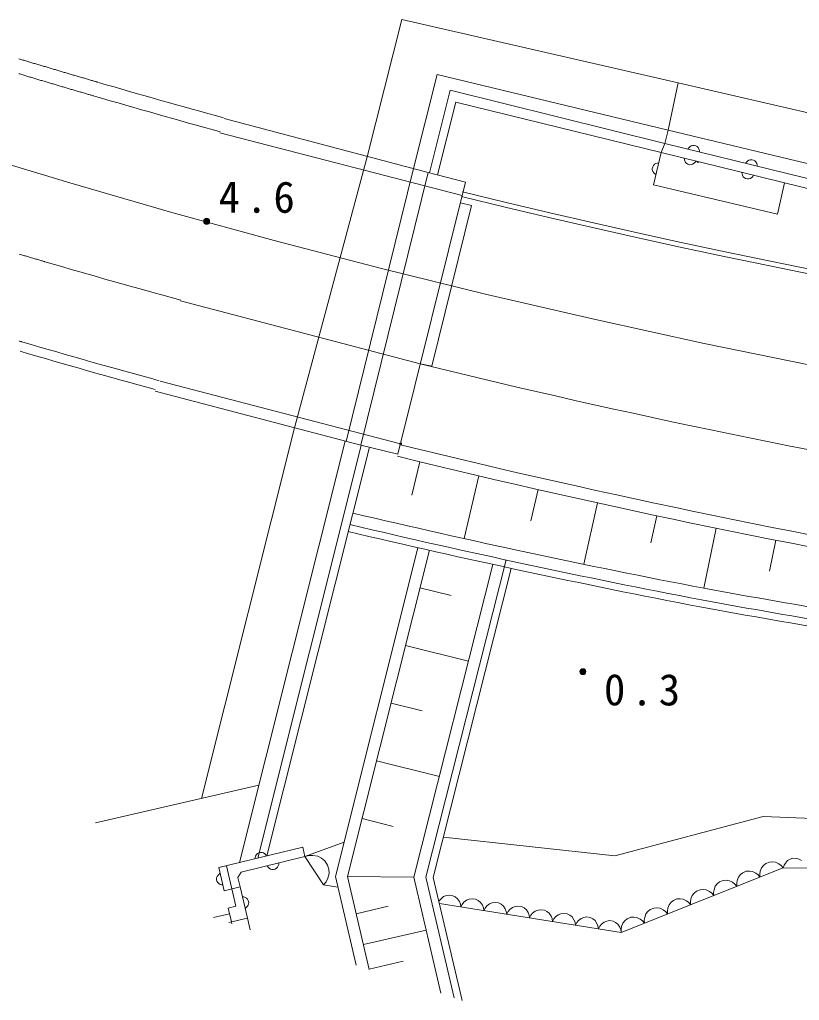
# Model space of a CAD drawing. Units: millimetres, scale not verified. Extents: x 40000 to 680000, y 20000 to 380000.
# Drawn here: x 398589 to 431305, y 244164 to 285323 of the extents above; entities that cross this region are included whole.
import ezdxf

# ---------------------------------------------------------------- set-up
doc = ezdxf.new("R2010")
doc.units = ezdxf.units.MM
doc.header["$LTSCALE"] = 1000
doc.linetypes.add('CHAIN', pattern=[18.5, 12, -1.5, 3.5, -1.5])
for name, color, linetype, lineweight in [('M-BGD', 7, 'Continuous', 13), ('M-BMK', 2, 'CHAIN', 13), ('M-STR-STR1', 1, 'Continuous', 13), ('M-STR-STRC', 7, 'Continuous', 13)]:
    doc.layers.add(name, color=color, linetype=linetype, lineweight=lineweight)
doc.styles.add('ＭＳ ゴシック', font='')
doc.styles.get('ＭＳ ゴシック').set_extended_font_data('MS Gothic')

msp = doc.modelspace()

# ---------------------------------------------------------------- linework, layer by layer
at = {"layer": 'M-BGD'}
for p, q in [((414622, 285323), (413177, 279559)), ((426225, 282663), (414622, 285323)), ((416103, 283021), (415114, 279074)), ((425799, 280690), (416103, 283021)), ((416657, 282357), (415789, 278896)), ((425662, 280131), (416657, 282357)), ((426225, 282663), (425799, 280690)), ((445389, 278270), (426225, 282663)), ((416892, 281858), (416127, 278808)), ((416892, 281859), (425507, 279742)), ((425662, 280131), (425799, 280690)), ((435453, 278370), (425799, 280690)), ((425507, 279742), (425662, 280131)), ((435346, 277737), (425662, 280131)), ((426631, 279892), (426664, 279943)), ((426664, 279943), (426705, 279983)), ((426705, 279983), (426764, 280024)), ((426764, 280024), (426824, 280040)), ((426824, 280040), (426885, 280043)), ((426885, 280043), (426960, 280025)), ((426960, 280025), (427013, 279994)), ((427013, 279994), (427059, 279951)), ((427059, 279951), (427093, 279887)), ((427093, 279887), (427111, 279832)), ((410123, 268192), (413177, 279559)), ((425507, 279742), (425180, 278387)), ((425507, 279742), (435188, 277363)), ((426479, 279444), (426475, 279504)), ((427111, 279832), (427115, 279772)), ((412286, 267623), (415114, 279074)), ((425132, 279076), (425150, 279151)), ((425135, 279015), (425132, 279076)), ((425150, 279151), (425181, 279204)), ((425181, 279204), (425223, 279250)), ((425223, 279250), (425288, 279285)), ((425288, 279285), (425342, 279302)), ((425342, 279302), (425402, 279307)), ((426497, 279390), (426479, 279444)), ((426531, 279325), (426497, 279390)), ((426577, 279283), (426531, 279325)), ((426630, 279252), (426577, 279283)), ((426705, 279233), (426630, 279252)), ((426766, 279236), (426705, 279233)), ((426827, 279252), (426766, 279236)), ((426886, 279294), (426827, 279252)), ((426927, 279334), (426886, 279294)), ((426960, 279385), (426927, 279334)), ((429052, 279293), (429085, 279344)), ((429085, 279344), (429126, 279384)), ((429126, 279384), (429185, 279426)), ((429185, 279426), (429245, 279442)), ((429245, 279442), (429306, 279445)), ((429306, 279445), (429381, 279426)), ((429381, 279426), (429434, 279395)), ((429434, 279395), (429480, 279353)), ((429480, 279353), (429514, 279288)), ((429514, 279288), (429532, 279234)), ((429532, 279234), (429536, 279174)), ((412904, 267459), (415732, 278911)), ((425151, 278954), (425135, 279015)), ((425193, 278895), (425151, 278954)), ((425234, 278855), (425193, 278895)), ((425285, 278822), (425234, 278855)), ((428900, 278849), (428895, 278909)), ((428917, 278795), (428900, 278849)), ((428951, 278730), (428917, 278795)), ((428998, 278688), (428951, 278730)), ((429050, 278657), (428998, 278688)), ((429125, 278638), (429050, 278657)), ((429247, 278657), (429187, 278641)), ((429306, 278699), (429247, 278657)), ((429347, 278739), (429306, 278699)), ((429380, 278790), (429347, 278739)), ((430383, 277163), (425180, 278387)), ((429187, 278641), (429125, 278638)), ((430383, 277163), (430684, 278470)), ((415884, 270782), (417550, 277528)), ((417550, 277528), (417084, 277628)), ((410123, 268192), (406227, 252643)), ((412247, 267633), (407816, 249946)), ((412923, 267455), (408582, 250132)), ((413263, 267374), (408966, 250224)), ((415379, 266769), (415039, 265371)), ((417858, 266176), (417238, 263543)), ((420341, 265601), (420042, 264290)), ((422828, 265043), (422260, 262465)), ((425319, 264503), (425077, 263369)), ((427814, 263981), (427295, 261459)), ((430312, 263477), (430055, 262177)), ((415294, 263162), (411836, 249360)), ((415781, 263052), (412350, 249356)), ((418999, 262646), (415636, 249329)), ((418438, 262462), (415122, 249334)), ((419219, 262292), (415944, 249326)), ((415387, 261477), (416694, 261150)), ((414780, 259057), (417421, 258395)), ((414174, 256636), (415481, 256309)), ((413567, 254216), (416208, 253554)), ((401773, 251612), (408631, 253199)), ((412961, 251795), (414268, 251467)), ((423562, 250231), (429785, 251887)), ((429785, 251887), (438289, 251513)), ((410562, 250200), (412199, 250808)), ((423562, 250231), (416370, 251012)), ((410466, 250588), (406952, 249737)), ((408490, 250218), (408523, 250283)), ((408523, 250283), (408569, 250325)), ((408569, 250325), (408622, 250356)), ((408622, 250356), (408697, 250374)), ((408697, 250374), (408759, 250371)), ((408759, 250371), (408819, 250354)), ((408819, 250354), (408879, 250313)), ((408879, 250313), (408920, 250272)), ((408920, 250272), (408951, 250221)), ((410562, 250200), (410466, 250588)), ((410891, 250248), (410730, 250241)), ((411097, 250217), (410891, 250248)), ((407885, 249540), (410562, 250200)), ((408466, 250103), (408472, 250164)), ((408472, 250164), (408490, 250218)), ((409460, 249869), (409443, 249815)), ((409466, 249930), (409460, 249869)), ((410730, 250241), (410562, 250200)), ((411337, 249007), (410562, 250200)), ((411254, 250133), (411097, 250217)), ((411390, 250022), (411254, 250133)), ((411510, 249837), (411390, 250022)), ((411556, 249668), (411510, 249837)), ((429899, 249908), (429799, 249826)), ((430049, 249968), (429899, 249908)), ((430178, 249977), (430049, 249968)), ((430307, 249961), (430178, 249977)), ((430445, 249892), (430307, 249961)), ((430540, 249820), (430445, 249892)), ((430717, 249928), (430661, 249834)), ((430812, 250033), (430717, 249928)), ((430918, 250090), (430812, 250033)), ((431032, 250126), (430918, 250090)), ((431181, 250124), (431032, 250126)), ((431294, 250087), (431181, 250124)), ((431400, 250029), (431294, 250087)), ((406873, 249364), (406915, 249424)), ((406915, 249424), (406956, 249464)), ((406952, 249737), (407176, 248768)), ((406956, 249464), (407007, 249496)), ((407268, 249813), (407667, 248115)), ((407750, 249314), (407885, 249540)), ((409013, 249759), (408981, 249810)), ((409054, 249719), (409013, 249759)), ((409114, 249677), (409054, 249719)), ((409175, 249661), (409114, 249677)), ((409236, 249658), (409175, 249661)), ((409311, 249677), (409236, 249658)), ((409364, 249708), (409311, 249677)), ((409410, 249750), (409364, 249708)), ((409443, 249815), (409410, 249750)), ((411514, 249288), (411570, 249490)), ((411570, 249490), (411556, 249668)), ((430621, 249723), (423832, 247019)), ((428830, 249440), (428746, 249339)), ((428929, 249521), (428830, 249440)), ((429079, 249581), (428929, 249521)), ((429208, 249590), (429079, 249581)), ((429338, 249575), (429208, 249590)), ((429475, 249506), (429338, 249575)), ((429571, 249434), (429475, 249506)), ((429651, 249337), (429571, 249434)), ((429664, 249581), (429646, 249464)), ((429646, 249464), (429651, 249337)), ((429716, 249725), (429664, 249581)), ((429799, 249826), (429716, 249725)), ((430621, 249723), (430540, 249820)), ((430661, 249834), (430621, 249723)), ((440266, 249652), (430621, 249723)), ((406852, 249243), (406856, 249304)), ((406869, 249168), (406852, 249243)), ((406856, 249304), (406873, 249364)), ((406899, 249115), (406869, 249168)), ((406941, 249068), (406899, 249115)), ((407005, 249034), (406941, 249068)), ((407059, 249016), (407005, 249034)), ((407120, 249009), (407059, 249016)), ((407836, 248924), (407750, 249314)), ((411337, 249007), (411445, 249141)), ((411445, 249141), (411514, 249288)), ((412704, 245646), (411836, 249360)), ((415122, 249334), (412350, 249356)), ((413259, 245461), (412350, 249356)), ((416261, 244460), (415122, 249334)), ((416816, 244275), (415636, 249329)), ((417150, 244164), (415944, 249326)), ((427860, 249053), (427776, 248953)), ((427959, 249135), (427860, 249053)), ((428109, 249195), (427959, 249135)), ((428238, 249204), (428109, 249195)), ((428368, 249188), (428238, 249204)), ((428505, 249119), (428368, 249188)), ((428601, 249048), (428505, 249119)), ((428681, 248951), (428601, 249048)), ((428694, 249195), (428676, 249078)), ((428676, 249078), (428681, 248951)), ((428746, 249339), (428694, 249195)), ((407176, 248768), (407846, 248927)), ((408144, 247612), (407836, 248924)), ((411337, 249007), (411941, 248911)), ((426890, 248667), (426806, 248566)), ((426989, 248749), (426890, 248667)), ((427140, 248809), (426989, 248749)), ((427268, 248818), (427140, 248809)), ((427398, 248802), (427268, 248818)), ((427535, 248733), (427398, 248802)), ((427631, 248662), (427535, 248733)), ((427712, 248565), (427631, 248662)), ((427724, 248808), (427706, 248691)), ((427706, 248691), (427712, 248565)), ((427776, 248953), (427724, 248808)), ((407933, 248511), (407993, 248505)), ((407993, 248505), (408048, 248487)), ((408048, 248487), (408112, 248453)), ((408112, 248453), (408154, 248406)), ((408154, 248406), (408184, 248353)), ((408198, 248217), (408182, 248157)), ((408184, 248353), (408202, 248278)), ((408202, 248278), (408198, 248217)), ((416198, 248347), (416181, 248314)), ((416269, 248432), (416198, 248347)), ((423832, 247019), (416199, 248234)), ((416379, 248523), (416269, 248432)), ((416494, 248564), (416379, 248523)), ((416613, 248582), (416494, 248564)), ((416762, 248558), (416613, 248582)), ((416869, 248504), (416762, 248558)), ((416966, 248430), (416869, 248504)), ((417042, 248309), (416966, 248430)), ((417085, 248206), (417042, 248309)), ((417104, 248090), (417085, 248206)), ((417160, 248194), (417104, 248090)), ((417230, 248279), (417160, 248194)), ((417340, 248370), (417230, 248279)), ((417455, 248411), (417340, 248370)), ((417574, 248429), (417455, 248411)), ((417723, 248405), (417574, 248429)), ((417830, 248351), (417723, 248405)), ((417927, 248277), (417830, 248351)), ((418004, 248156), (417927, 248277)), ((418302, 248217), (418191, 248126)), ((418416, 248258), (418302, 248217)), ((418535, 248276), (418416, 248258)), ((418684, 248252), (418535, 248276)), ((418791, 248198), (418684, 248252)), ((418888, 248124), (418791, 248198)), ((425920, 248281), (425836, 248180)), ((426019, 248362), (425920, 248281)), ((426170, 248422), (426019, 248362)), ((426298, 248431), (426170, 248422)), ((426428, 248416), (426298, 248431)), ((426565, 248347), (426428, 248416)), ((426661, 248275), (426565, 248347)), ((426742, 248178), (426661, 248275)), ((426754, 248422), (426736, 248305)), ((426736, 248305), (426742, 248178)), ((426806, 248566), (426754, 248422)), ((407400, 247796), (406729, 247638)), ((407344, 248039), (407667, 248115)), ((407479, 247456), (407344, 248039)), ((408099, 248056), (408047, 248025)), ((408139, 248097), (408099, 248056)), ((408182, 248157), (408139, 248097)), ((412713, 247802), (414054, 248115)), ((418046, 248053), (418004, 248156)), ((418065, 247937), (418046, 248053)), ((418121, 248041), (418065, 247937)), ((418191, 248126), (418121, 248041)), ((418965, 248003), (418888, 248124)), ((419008, 247900), (418965, 248003)), ((419026, 247784), (419008, 247900)), ((419082, 247888), (419026, 247784)), ((419152, 247973), (419082, 247888)), ((419263, 248064), (419152, 247973)), ((419378, 248105), (419263, 248064)), ((419496, 248123), (419378, 248105)), ((419645, 248099), (419496, 248123)), ((419753, 248045), (419645, 248099)), ((419849, 247971), (419753, 248045)), ((419926, 247850), (419849, 247971)), ((419969, 247747), (419926, 247850)), ((420113, 247820), (420043, 247735)), ((420224, 247911), (420113, 247820)), ((420339, 247952), (420224, 247911)), ((420457, 247970), (420339, 247952)), ((420606, 247946), (420457, 247970)), ((420714, 247892), (420606, 247946)), ((420810, 247818), (420714, 247892)), ((420887, 247697), (420810, 247818)), ((421300, 247799), (421185, 247758)), ((421419, 247817), (421300, 247799)), ((421568, 247793), (421419, 247817)), ((421675, 247739), (421568, 247793)), ((424866, 247794), (424814, 247649)), ((424950, 247894), (424866, 247794)), ((425049, 247976), (424950, 247894)), ((425200, 248036), (425049, 247976)), ((425328, 248045), (425200, 248036)), ((425458, 248029), (425328, 248045)), ((425595, 247960), (425458, 248029)), ((425691, 247889), (425595, 247960)), ((425772, 247792), (425691, 247889)), ((425784, 248036), (425766, 247919)), ((425766, 247919), (425772, 247792)), ((425836, 248180), (425784, 248036)), ((407360, 247428), (408144, 247612)), ((407496, 247382), (407479, 247456)), ((408257, 247128), (408144, 247612)), ((419987, 247631), (419969, 247747)), ((420043, 247735), (419987, 247631)), ((420930, 247594), (420887, 247697)), ((420948, 247478), (420930, 247594)), ((421004, 247582), (420948, 247478)), ((421075, 247667), (421004, 247582)), ((421185, 247758), (421075, 247667)), ((421771, 247665), (421675, 247739)), ((421848, 247544), (421771, 247665)), ((421891, 247441), (421848, 247544)), ((421910, 247325), (421891, 247441)), ((421966, 247429), (421910, 247325)), ((422036, 247514), (421966, 247429)), ((422146, 247605), (422036, 247514)), ((422261, 247646), (422146, 247605)), ((422380, 247664), (422261, 247646)), ((422529, 247640), (422380, 247664)), ((422636, 247586), (422529, 247640)), ((422733, 247512), (422636, 247586)), ((422810, 247391), (422733, 247512)), ((422852, 247288), (422810, 247391)), ((423108, 247452), (422997, 247362)), ((423222, 247493), (423108, 247452)), ((423341, 247511), (423222, 247493)), ((423490, 247488), (423341, 247511)), ((423597, 247433), (423490, 247488)), ((423694, 247359), (423597, 247433)), ((423897, 247407), (423844, 247263)), ((423980, 247508), (423897, 247407)), ((424079, 247590), (423980, 247508)), ((424230, 247650), (424079, 247590)), ((424358, 247659), (424230, 247650)), ((424488, 247643), (424358, 247659)), ((424625, 247574), (424488, 247643)), ((424721, 247503), (424625, 247574)), ((424802, 247405), (424721, 247503)), ((424814, 247649), (424796, 247533)), ((424796, 247533), (424802, 247405)), ((413016, 246503), (415640, 247116)), ((422871, 247172), (422852, 247288)), ((422927, 247276), (422871, 247172)), ((422997, 247362), (422927, 247276)), ((423771, 247238), (423694, 247359)), ((423813, 247135), (423771, 247238)), ((423832, 247019), (423813, 247135)), ((423844, 247263), (423826, 247146)), ((423826, 247146), (423832, 247019)), ((413257, 245471), (414687, 245805))]:
    msp.add_line(p, q, dxfattribs=at)
for centre, radius in [((406436, 276857), 124), ((406436, 276857), 93.3), ((406436, 276857), 62.4), ((406436, 276857), 31.4), ((406436, 276857), 11.5), ((414573, 267520), 44.9), ((422223, 257960), 124), ((422223, 257960), 93.3), ((422223, 257960), 62.4), ((422223, 257960), 31.4), ((422223, 257960), 11.5)]:
    msp.add_circle(centre, radius, dxfattribs=at)
for centre, radius, start, end in [((427051, 279369), 36.9, 176.0564, 336.3303), ((499633, 613519), 345610, 256.18899, 276.13815), ((499633, 613519), 345411, 256.18899, 276.13858), ((499633, 613519), 356341, 256.18899, 260.51724), ((499633, 613519), 356840, 256.18899, 260.51724), ((495214, 614487), 359502, 256.70981, 259.10989), ((495214, 614487), 360300, 256.70804, 259.10831), ((495214, 614487), 360001, 256.70871, 259.10892), ((491803, 614879), 359259, 259.65597, 261.621), ((491803, 614879), 359758, 259.6542, 261.61923), ((491803, 614879), 360057, 259.65317, 261.61819)]:
    msp.add_arc(centre, radius, start, end, dxfattribs=at)
at = {"layer": 'M-BMK'}
for p, q in [((395933, 279917), (400697, 278467)), ((400697, 278467), (404972, 277233)), ((404972, 277233), (409273, 276053)), ((409273, 276053), (413723, 274894)), ((413723, 274894), (418197, 273791)), ((418197, 273791), (422744, 272734)), ((422744, 272734), (427314, 271734)), ((427314, 271734), (431771, 270822))]:
    msp.add_line(p, q, dxfattribs=at)
at = {"layer": 'M-STR-STR1'}
for p, q in [((398557, 283679), (398600, 283666)), ((398600, 283666), (398642, 283654)), ((398642, 283654), (398684, 283641)), ((398684, 283641), (398726, 283628)), ((398726, 283628), (398769, 283615)), ((398769, 283615), (398811, 283603)), ((398811, 283603), (398853, 283590)), ((398853, 283590), (398895, 283577)), ((398895, 283577), (398938, 283564)), ((398938, 283564), (398980, 283552)), ((398980, 283552), (399022, 283539)), ((399022, 283539), (399064, 283526)), ((399064, 283526), (399107, 283514)), ((399107, 283514), (399149, 283501)), ((399149, 283501), (399191, 283488)), ((399191, 283488), (399234, 283475)), ((399234, 283475), (399276, 283463)), ((399276, 283463), (399318, 283450)), ((399318, 283450), (399360, 283437)), ((399360, 283437), (399403, 283425)), ((399403, 283425), (399445, 283412)), ((399445, 283412), (399487, 283399)), ((399487, 283399), (399530, 283387)), ((399530, 283387), (399572, 283374)), ((399572, 283374), (399614, 283361)), ((399614, 283361), (399656, 283349)), ((399656, 283349), (399699, 283336)), ((399699, 283336), (399741, 283324)), ((399741, 283324), (399783, 283311)), ((399783, 283311), (399825, 283298)), ((399825, 283298), (399868, 283286)), ((399868, 283286), (399910, 283273)), ((399910, 283273), (399952, 283261)), ((399952, 283261), (399995, 283248)), ((399995, 283248), (400037, 283235)), ((400037, 283235), (400079, 283223)), ((400079, 283223), (400121, 283210)), ((400121, 283210), (400164, 283198)), ((400164, 283198), (400206, 283185)), ((400206, 283185), (400248, 283172)), ((398553, 283054), (398595, 283041)), ((398595, 283041), (398638, 283028)), ((398638, 283028), (398680, 283015)), ((398680, 283015), (398722, 283002)), ((398722, 283002), (398765, 282990)), ((398765, 282990), (398807, 282977)), ((398807, 282977), (398849, 282964)), ((398849, 282964), (398892, 282951)), ((398892, 282951), (398934, 282939)), ((398934, 282939), (398976, 282926)), ((398976, 282926), (399019, 282913)), ((399019, 282913), (399061, 282901)), ((399061, 282901), (399103, 282888)), ((399103, 282888), (399146, 282875)), ((399146, 282875), (399188, 282863)), ((399188, 282863), (399230, 282850)), ((399230, 282850), (399273, 282837)), ((399273, 282837), (399315, 282825)), ((399315, 282825), (399358, 282812)), ((399358, 282812), (399400, 282799)), ((399400, 282799), (399442, 282787)), ((399442, 282787), (399485, 282774)), ((399485, 282774), (399527, 282761)), ((400248, 283172), (400291, 283160)), ((400291, 283160), (400333, 283147)), ((400333, 283147), (400375, 283135)), ((400375, 283135), (400418, 283122)), ((400418, 283122), (400460, 283110)), ((400460, 283110), (400502, 283097)), ((400502, 283097), (400544, 283085)), ((400544, 283085), (400587, 283072)), ((400587, 283072), (400629, 283060)), ((400629, 283060), (400671, 283047)), ((400671, 283047), (400714, 283035)), ((400714, 283035), (400756, 283022)), ((400756, 283022), (400798, 283010)), ((400798, 283010), (400841, 282997)), ((400841, 282997), (400883, 282985)), ((400883, 282985), (400925, 282972)), ((400925, 282972), (400967, 282960)), ((400967, 282960), (401010, 282947)), ((401010, 282947), (401052, 282935)), ((401052, 282935), (401094, 282922)), ((401094, 282922), (401137, 282910)), ((401137, 282910), (401179, 282897)), ((401179, 282897), (401221, 282885)), ((401221, 282885), (401264, 282873)), ((401264, 282873), (401306, 282860)), ((401306, 282860), (401348, 282848)), ((401348, 282848), (401391, 282835)), ((401391, 282835), (401433, 282823)), ((401433, 282823), (401475, 282811)), ((401475, 282811), (401518, 282798)), ((401518, 282798), (401559, 282786)), ((401559, 282786), (401600, 282774)), ((401600, 282774), (401640, 282762)), ((399527, 282761), (399569, 282749)), ((399569, 282749), (399612, 282736)), ((399612, 282736), (399654, 282723)), ((399654, 282723), (399696, 282711)), ((399696, 282711), (399739, 282698)), ((399739, 282698), (399781, 282685)), ((399781, 282685), (399823, 282673)), ((399823, 282673), (399866, 282660)), ((399866, 282660), (399908, 282648)), ((399908, 282648), (399950, 282635)), ((399950, 282635), (399993, 282622)), ((399993, 282622), (400035, 282610)), ((400035, 282610), (400077, 282597)), ((400077, 282597), (400120, 282585)), ((400120, 282585), (400162, 282572)), ((400162, 282572), (400205, 282560)), ((400205, 282560), (400247, 282547)), ((400247, 282547), (400289, 282534)), ((400289, 282534), (400332, 282522)), ((400332, 282522), (400374, 282509)), ((400374, 282509), (400416, 282497)), ((400416, 282497), (400459, 282484)), ((400459, 282484), (400501, 282472)), ((400501, 282472), (400544, 282459)), ((400544, 282459), (400586, 282447)), ((400586, 282447), (400628, 282434)), ((400628, 282434), (400671, 282422)), ((400671, 282422), (400713, 282409)), ((400713, 282409), (400755, 282397)), ((400755, 282397), (400798, 282384)), ((400798, 282384), (400840, 282372)), ((400840, 282372), (400883, 282359)), ((400883, 282359), (400925, 282347)), ((401640, 282762), (401678, 282751)), ((401678, 282751), (401714, 282741)), ((401714, 282741), (401747, 282731)), ((401747, 282731), (401778, 282722)), ((401778, 282722), (401805, 282714)), ((401805, 282714), (401828, 282707)), ((401828, 282707), (401847, 282702)), ((401847, 282702), (401862, 282697)), ((401862, 282697), (401874, 282694)), ((400925, 282347), (400967, 282334)), ((400967, 282334), (401010, 282322)), ((401010, 282322), (401052, 282309)), ((401052, 282309), (401095, 282297)), ((401095, 282297), (401137, 282284)), ((401137, 282284), (401179, 282272)), ((401179, 282272), (401222, 282260)), ((401222, 282260), (401264, 282247)), ((401264, 282247), (401307, 282235)), ((401307, 282235), (401349, 282222)), ((401349, 282222), (401391, 282210)), ((401391, 282210), (401432, 282198)), ((401432, 282198), (401472, 282186)), ((401472, 282186), (401510, 282175)), ((401510, 282175), (401546, 282165)), ((401546, 282165), (401579, 282155)), ((401579, 282155), (401609, 282146)), ((401609, 282146), (401637, 282138)), ((401637, 282138), (401660, 282131)), ((401660, 282131), (401679, 282126)), ((401679, 282126), (401694, 282121)), ((401694, 282121), (401706, 282118)), ((415732, 278911), (407171, 281170)), ((406992, 280568), (417153, 277947)), ((417291, 278504), (415732, 278911)), ((414458, 267089), (417291, 278504)), ((398564, 271834), (398595, 271825)), ((398595, 271825), (398623, 271817)), ((398623, 271817), (398647, 271810)), ((398647, 271810), (398667, 271804)), ((398667, 271804), (398682, 271799)), ((398682, 271799), (398695, 271796)), ((414565, 267522), (404488, 270145)), ((404283, 269731), (412904, 267459)), ((412904, 267459), (414458, 267089))]:
    msp.add_line(p, q, dxfattribs=at)
for radius, end in [(345724, 254.64181), (346324, 254.64554), (357077, 254.69314), (357477, 254.68338)]:
    msp.add_arc((498703, 614581), radius, 253.73953, end, dxfattribs=at)
at = {"layer": 'M-STR-STRC'}
for p, q in [((398575, 275479), (398618, 275467)), ((398618, 275467), (398662, 275454)), ((398662, 275454), (398705, 275441)), ((398705, 275441), (398748, 275428)), ((398748, 275428), (398791, 275416)), ((398791, 275416), (398835, 275403)), ((398835, 275403), (398878, 275390)), ((398878, 275390), (398921, 275377)), ((398921, 275377), (398964, 275365)), ((398964, 275365), (399008, 275352)), ((399008, 275352), (399051, 275339)), ((399051, 275339), (399094, 275326)), ((399094, 275326), (399137, 275314)), ((399137, 275314), (399181, 275301)), ((399181, 275301), (399224, 275288)), ((399224, 275288), (399267, 275276)), ((399267, 275276), (399310, 275263)), ((399310, 275263), (399353, 275250)), ((399353, 275250), (399395, 275238)), ((399395, 275238), (399436, 275226)), ((399436, 275226), (399475, 275215)), ((399475, 275215), (399511, 275204)), ((399511, 275204), (399545, 275194)), ((399545, 275194), (399577, 275185)), ((399577, 275185), (399604, 275177)), ((399604, 275177), (399628, 275170)), ((399628, 275170), (399647, 275164)), ((399647, 275164), (399663, 275160)), ((399663, 275160), (399675, 275156)), ((415398, 270879), (405341, 273515)), ((415884, 270782), (415410, 270883))]:
    msp.add_line(p, q, dxfattribs=at)
for centre, radius, start, end in [((498703, 614581), 353576, 253.73953, 254.69192), ((499633, 613519), 352847, 256.18899, 260.51724)]:
    msp.add_arc(centre, radius, start, end, dxfattribs=at)

# ---------------------------------------------------------------- texts
at = {"layer": 'M-BGD', "char_height": 1320, "attachment_point": 7, "rotation": 359.891, "style": 'ＭＳ ゴシック'}
for s, insert in [('\\T1.28;4.6', (406937, 277200)), ('\\T1.28;0.3', (423104, 256526))]:
    msp.add_mtext(s, dxfattribs=dict(at, insert=insert))

doc.saveas('drawing.dxf')
